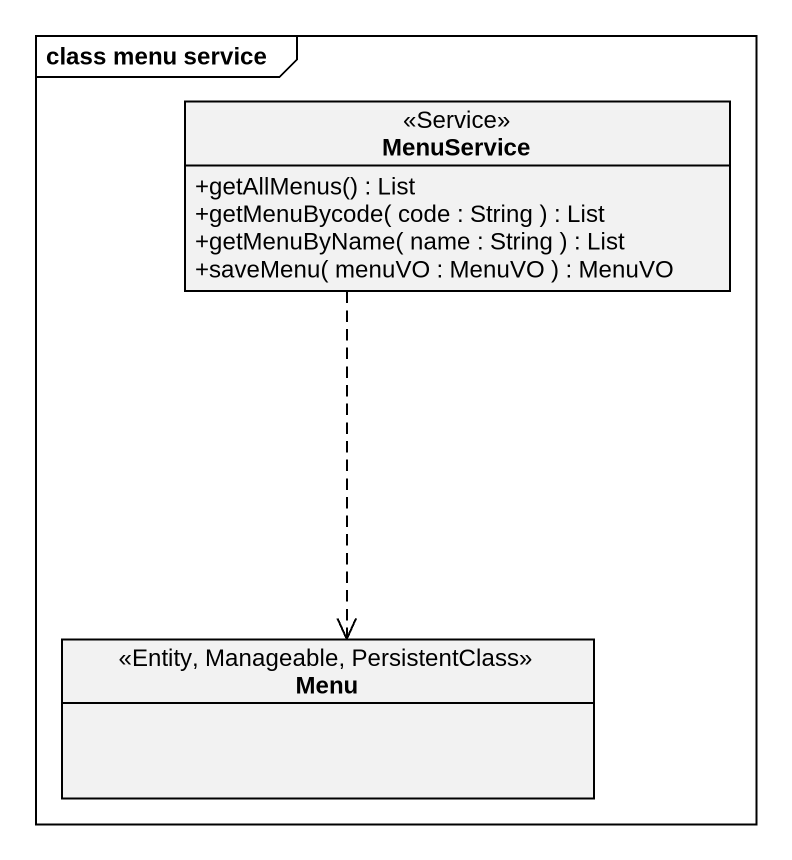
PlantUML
@startuml
mainframe class menu service
hide circle
hide empty members
skinparam classAttributeIconSize 0
class MenuService <<Service>> {
  +getAllMenus() : List
  +getMenuBycode( code : String ) : List
  +getMenuByName( name : String ) : List
  +saveMenu( menuVO : MenuVO ) : MenuVO
}
class Menu <<Entity, Manageable, PersistentClass>>
MenuService ..> Menu
@enduml
